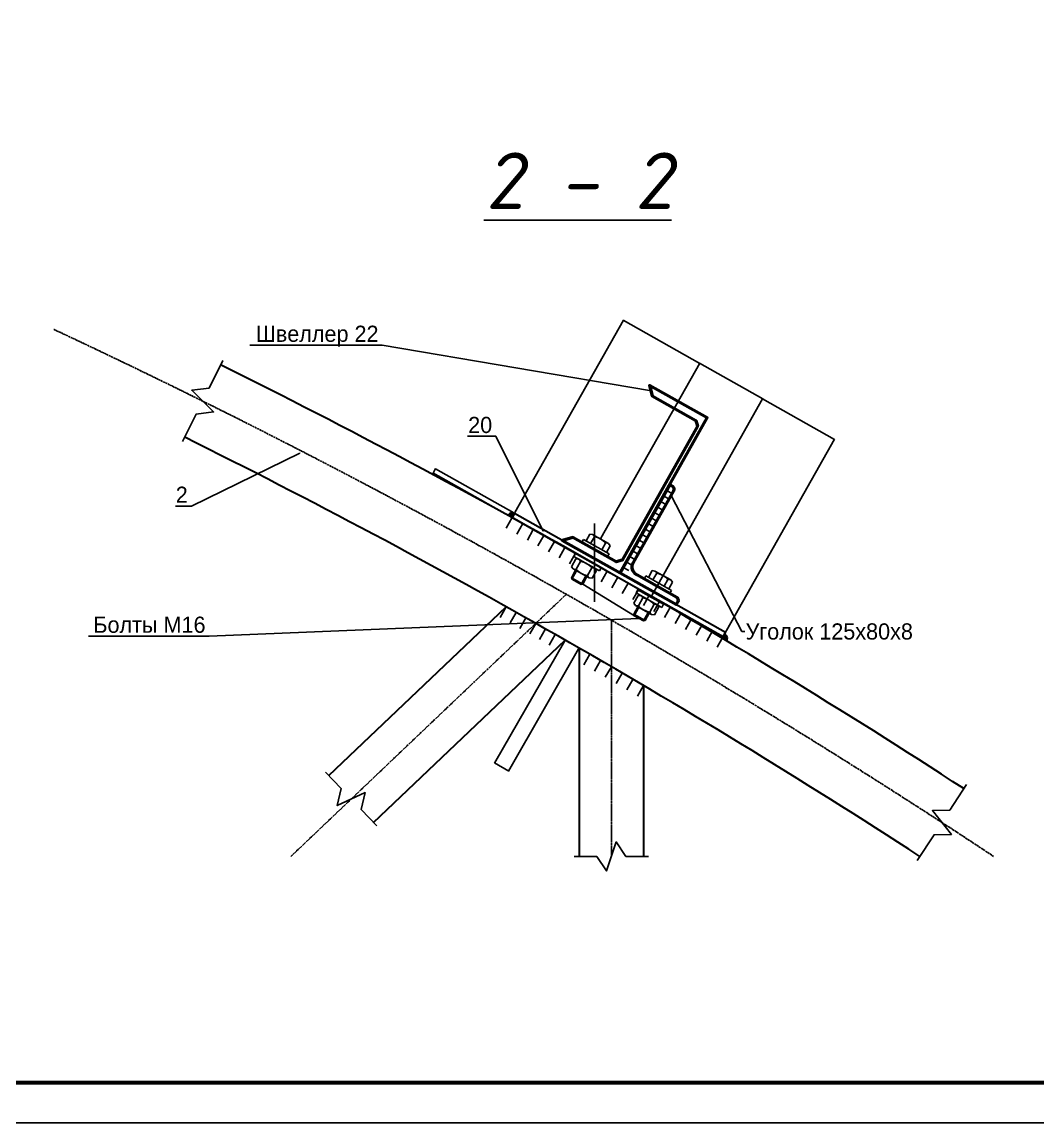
# Model space of a CAD drawing. Extents: x -483223 to 550073, y -164053 to -64662.
# Drawn here: x 369456 to 375747, y -164053 to -157239 of the extents above; entities that cross this region are included whole.
import ezdxf
from ezdxf import colors
from ezdxf.entities.mleader import LeaderData, LeaderLine
from ezdxf.enums import TextEntityAlignment as Align
from ezdxf.math import Vec2, Vec3

# ---------------------------------------------------------------- set-up
doc = ezdxf.new("R2010")
doc.units = 0
doc.header["$MEASUREMENT"] = 0
doc.linetypes.add('K5LT_AXLED', pattern=[16.25, 11.75, -1.5, 1.5, -1.5])
doc.layers.get('0').update_dxf_attribs({"color": 40, "linetype": 'CONTINUOUS'})
doc.layers.get('Defpoints').update_dxf_attribs({"linetype": 'CONTINUOUS'})
doc.layers.add('Размры', color=7, linetype='CONTINUOUS')
doc.styles.add('ГОСТ', font='isocpeur.ttf', dxfattribs={"oblique": 10})
doc.dimstyles.new('10', dxfattribs={"dimtxt": 3, "dimasz": 1.5, "dimexe": 1, "dimexo": 5, "dimgap": 1, "dimtad": 1, "dimdec": 0, "dimlfac": 10, "dimzin": 0, "dimdsep": 46, "dimtxsty": 'ГОСТ', "dimblk": 'ARCHTICK', "dimcen": 0.09, "dimdle": 1, "dimadec": 0, "dimazin": 0, "dimtfac": 1, "dimtdec": 0, "dimtofl": 0, "dimtmove": 0, "dimatfit": 3, "dimfxl": 0.18, "dimtolj": 1, "dimtzin": 0, "dimarcsym": 0})

# ---------------------------------------------------------------- blocks, each defined once
blk = doc.blocks.new('_ArchTick')
at = {"color": 0, "linetype": 'ByBlock', "const_width": 0.15}
blk.add_lwpolyline([(-0.5, -0.5), (0.5, 0.5)], dxfattribs=at)
blk = doc.blocks.new('*D503')
at = {"layer": 'Defpoints', "color": 0, "transparency": 16777216}
for p in [(374487.1, -159822.4), (373353.2, -160792.3), (373798.2, -161043.4)]:
    blk.add_point(p, dxfattribs=at)
at = {"layer": 'Размры', "color": 0, "lineweight": -2, "transparency": 16777216}
for p, q in [((373355.7, -160787.9), (374042.5, -159570.4)), ((374041.2, -159570.8), (374488, -159822.9)), ((373800.7, -161039), (374487.6, -159821.5))]:
    blk.add_line(p, q, dxfattribs=at)
at = {"layer": 'Размры', "color": 0, "lineweight": -2, "transparency": 16777216, "xscale": 1.5, "yscale": 1.5, "zscale": 1.5}
for p, rotation in [((374042, -159571.3), 150.5693597589796), ((374487.1, -159822.4), 330.5693597589796)]:
    blk.add_blockref('_ArchTick', p, dxfattribs=dict(at, rotation=rotation))
at = {"layer": 'Размры', "color": 0, "transparency": 16777216, "insert": (374265.8, -159694.7), "char_height": 3, "attachment_point": 5, "rotation": 330.56936, "style": 'ГОСТ'}
blk.add_mtext('\\A1;95', dxfattribs=at)
blk = doc.blocks.new('*D551')
at = {"layer": 'Defpoints', "color": 0, "transparency": 16777216}
for p in [(373652.3, -159351.4), (373038.9, -160438.7), (373353.2, -160792.3)]:
    blk.add_point(p, dxfattribs=at)
at = {"layer": 'Размры', "color": 0, "lineweight": -2, "transparency": 16777216}
for p, q in [((373041.3, -160434.4), (373652.8, -159350.5)), ((374042.9, -159571.8), (373651.4, -159350.9)), ((373355.7, -160787.9), (374042.5, -159570.4))]:
    blk.add_line(p, q, dxfattribs=at)
at = {"layer": 'Размры', "color": 0, "lineweight": -2, "transparency": 16777216, "xscale": 1.5, "yscale": 1.5, "zscale": 1.5}
for p, rotation in [((373652.3, -159351.4), 150.5693597564332), ((374042, -159571.3), 330.5693597564332)]:
    blk.add_blockref('_ArchTick', p, dxfattribs=dict(at, rotation=rotation))
at = {"layer": 'Размры', "color": 0, "transparency": 16777216, "insert": (373848.4, -159459.2), "char_height": 3, "attachment_point": 5, "rotation": 330.56936, "style": 'ГОСТ'}
blk.add_mtext('\\A1;95', dxfattribs=at)
blk = doc.blocks.new('*D552')
at = {"layer": 'Defpoints', "color": 0, "transparency": 16777216}
for p in [(373180.7, -159085.3), (372506.6, -160280.2), (373038.9, -160438.7)]:
    blk.add_point(p, dxfattribs=at)
at = {"layer": 'Размры', "color": 0, "lineweight": -2, "transparency": 16777216}
for p, q in [((372509, -160275.8), (373181.2, -159084.5)), ((373653.2, -159351.9), (373179.8, -159084.8)), ((373041.3, -160434.4), (373652.8, -159350.5))]:
    blk.add_line(p, q, dxfattribs=at)
at = {"layer": 'Размры', "color": 0, "lineweight": -2, "transparency": 16777216, "xscale": 1.5, "yscale": 1.5, "zscale": 1.5}
for p, rotation in [((373180.7, -159085.3), 150.5693597564332), ((373652.3, -159351.4), 330.5693597564332)]:
    blk.add_blockref('_ArchTick', p, dxfattribs=dict(at, rotation=rotation))
at = {"layer": 'Размры', "color": 0, "transparency": 16777216, "insert": (373417.7, -159216.2), "char_height": 3, "attachment_point": 5, "rotation": 330.56936, "style": 'ГОСТ'}
blk.add_mtext('\\A1;110', dxfattribs=at)
blk = doc.blocks.new('*D553')
at = {"layer": 'Defpoints', "color": 0, "transparency": 16777216}
for p in [(372016.8, -160004.1), (372491.5, -160306.9), (372506.5, -160280.4)]:
    blk.add_point(p, dxfattribs=at)
at = {"layer": 'Размры', "color": 0, "lineweight": -2, "transparency": 16777216}
for p, q in [((372487.1, -160304.5), (372000.9, -160030.2)), ((372001.3, -160031.5), (372017.3, -160003.2)), ((372502.1, -160277.9), (372015.9, -160003.6))]:
    blk.add_line(p, q, dxfattribs=at)
at = {"layer": 'Размры', "color": 0, "lineweight": -2, "transparency": 16777216, "xscale": 1.5, "yscale": 1.5, "zscale": 1.5}
for p, rotation in [((372001.8, -160030.7), 240.5693597546605), ((372016.8, -160004.1), 60.56935975466053)]:
    blk.add_blockref('_ArchTick', p, dxfattribs=dict(at, rotation=rotation))
at = {"layer": 'Размры', "color": 0, "transparency": 16777216, "insert": (372007.1, -160016.2), "char_height": 3, "attachment_point": 5, "rotation": 60.56936, "style": 'ГОСТ'}
blk.add_mtext('\\A1;305', dxfattribs=at)
blk = doc.blocks.new('*D554')
at = {"layer": 'Defpoints', "color": 0, "transparency": 16777216}
for p in [(372819.2, -161064.4), (372905.6, -161113.9), (372469.8, -161875)]:
    blk.add_point(p, dxfattribs=at)
at = {"layer": 'Размры', "color": 0, "lineweight": -2, "transparency": 16777216}
for p, q in [((372816.7, -161068.8), (372382.8, -161826.4)), ((372903.1, -161118.3), (372469.3, -161875.9)), ((372382.5, -161825), (372470.7, -161875.5))]:
    blk.add_line(p, q, dxfattribs=at)
at = {"layer": 'Размры', "color": 0, "lineweight": -2, "transparency": 16777216, "xscale": 1.5, "yscale": 1.5, "zscale": 1.5}
for p, rotation in [((372383.3, -161825.5), 150.2036934149168), ((372469.8, -161875), 330.2036934149168)]:
    blk.add_blockref('_ArchTick', p, dxfattribs=dict(at, rotation=rotation))
at = {"layer": 'Размры', "color": 0, "transparency": 16777216, "insert": (372427.8, -161848.1), "char_height": 3, "attachment_point": 5, "rotation": 330.20369, "style": 'ГОСТ'}
blk.add_mtext('\\A1;996', dxfattribs=at)

msp = doc.modelspace()

# ---------------------------------------------------------------- hatches: boundary and pattern name
h = msp.add_hatch(color=256)
edge = h.paths.add_edge_path()
edge.add_line((372494.496, -160301.5635), (372506.4544, -160280.3672))
edge.add_arc((372490.4495, -160303.1648), 27.8547, 54.92951795, 156.97229834)
edge.add_line((372464.8144, -160292.2687), (372486.168, -160303.9437))
edge.add_line((372486.168, -160303.9437), (372494.496, -160301.5635))
h = msp.add_hatch(color=256)
edge = h.paths.add_edge_path()
edge.add_line((373795.6681, -161048.0732), (373807.6265, -161026.877))
edge.add_arc((373796.39, -161052.3647), 27.8547, -35.83357883, 66.20920156, ccw=False)
edge.add_line((373818.9724, -161068.6718), (373797.9373, -161056.4322))
edge.add_line((373797.9373, -161056.4322), (373795.6681, -161048.0732))

# ---------------------------------------------------------------- linework, layer by layer
for p, q in [((373466.8812, -160104.3596), (373501.7192, -160124.0143)), ((373428.4929, -160172.4026), (373463.331, -160192.0574)), ((373447.687, -160138.3811), (373482.5251, -160158.0359)), ((373390.1047, -160240.4457), (373424.9427, -160260.1005)), ((373409.2988, -160206.4241), (373444.1368, -160226.0789)), ((372491.8207, -160306.3054), (372454.968, -160371.6267)), ((373351.7164, -160308.4887), (373386.5545, -160328.1435)), ((373370.9105, -160274.4672), (373405.7486, -160294.122)), ((372557.1421, -160343.1581), (372520.2893, -160408.4794)), ((372622.4634, -160380.0108), (372585.6107, -160445.3322)), ((373001.4873, -160827.5742), (373001.4873, -160342.6288)), ((373313.3282, -160376.5318), (373348.1662, -160396.1866)), ((373332.5223, -160342.5103), (373367.3603, -160362.165)), ((372687.7847, -160416.8635), (372650.932, -160482.1849)), ((372753.1061, -160453.7163), (372716.2533, -160519.0376)), ((372932.9188, -160441.7321), (372922.2315, -160460.7535)), ((372922.2315, -160460.7535), (373080.7431, -160549.8149)), ((372932.9188, -160441.7321), (373091.4304, -160530.7935)), ((372972.1683, -160408.994), (372948.77, -160450.6383)), ((372989.7545, -160411.1003), (372972.1683, -160408.994)), ((373000.7004, -160425.025), (372977.3021, -160466.6693)), ((373088.0316, -160466.3184), (372989.7545, -160411.1003)), ((373070.4455, -160464.212), (373047.0472, -160505.8563)), ((373088.0316, -160466.3184), (373098.9775, -160480.2431)), ((373274.9399, -160444.5749), (373309.778, -160464.2296)), ((373294.134, -160410.5533), (373328.9721, -160430.2081)), ((372818.4274, -160490.569), (372781.5747, -160555.8903)), ((372883.7487, -160527.4217), (372846.896, -160592.743)), ((372884.553, -160528.0589), (372873.8656, -160547.0803)), ((372884.553, -160528.0589), (373043.0646, -160617.1203)), ((373098.9775, -160480.2431), (373075.5793, -160521.8874)), ((373091.4304, -160530.7935), (373080.7431, -160549.8149)), ((373236.5517, -160512.6179), (373271.3897, -160532.2727)), ((373255.7458, -160478.5964), (373290.5838, -160498.2512)), ((372886.3966, -160561.8957), (372859.1936, -160610.3117)), ((372870.1395, -160624.2364), (372859.1936, -160610.3117)), ((372873.8656, -160547.0803), (373032.3772, -160636.1417)), ((372903.9828, -160564.002), (372886.3966, -160561.8957)), ((372914.9287, -160577.9267), (372887.7257, -160626.3427)), ((372903.9828, -160564.002), (372918.2489, -160572.0175)), ((373198.1634, -160580.661), (373233.0015, -160600.3158)), ((373217.3576, -160546.6394), (373252.1956, -160566.2942)), ((372884.4055, -160632.2519), (372858.385, -160678.5633)), ((372858.385, -160678.5633), (372861.163, -160688.4662)), ((372858.385, -160678.5633), (372928.1301, -160717.7503)), ((372861.163, -160688.4662), (372890.746, -160635.8144)), ((372870.1395, -160624.2364), (372968.4167, -160679.4545)), ((372918.2272, -160720.5283), (372947.8102, -160667.8765)), ((372954.1506, -160671.4389), (372928.1301, -160717.7503)), ((372968.4167, -160679.4545), (372954.1506, -160671.4389)), ((372984.6738, -160617.1137), (372957.4708, -160665.5297)), ((373013.2059, -160633.1448), (372986.0029, -160681.5608)), ((373002.26, -160619.2201), (372987.994, -160611.2045)), ((373002.26, -160619.2201), (373013.2059, -160633.1448)), ((373043.0646, -160617.1203), (373032.3772, -160636.1417)), ((373079.7128, -160637.9799), (373042.86, -160703.3012)), ((373145.0341, -160674.8326), (373108.1814, -160740.1539)), ((373159.7752, -160648.704), (373194.6132, -160668.3588)), ((373178.9693, -160614.6825), (373213.8073, -160634.3373)), ((373318.8011, -160667.6284), (373308.1138, -160686.6498)), ((373318.8011, -160667.6284), (373477.3127, -160756.6898)), ((373358.0506, -160634.8902), (373334.6523, -160676.5345)), ((373375.6367, -160636.9966), (373358.0506, -160634.8902)), ((373386.5826, -160650.9213), (373363.1844, -160692.5656)), ((373473.9139, -160692.2146), (373375.6367, -160636.9966)), ((372861.163, -160688.4662), (372918.2272, -160720.5283)), ((372918.2272, -160720.5283), (372928.1301, -160717.7503)), ((372968.4167, -160679.4545), (372986.0029, -160681.5608)), ((373210.3554, -160711.6853), (373173.5027, -160777.0066)), ((373308.1138, -160686.6498), (373466.6253, -160775.7112)), ((373456.3277, -160690.1083), (373432.9295, -160731.7526)), ((373484.8598, -160706.1394), (373461.4616, -160747.7836)), ((373473.9139, -160692.2146), (373484.8598, -160706.1394)), ((373275.6768, -160748.538), (373238.824, -160813.8593)), ((373272.2789, -160787.7919), (373245.0759, -160836.208)), ((373270.4353, -160753.9552), (373259.7479, -160772.9766)), ((373259.7479, -160772.9766), (373418.2595, -160862.038)), ((373270.4353, -160753.9552), (373428.9469, -160843.0166)), ((373289.8651, -160789.8983), (373272.2789, -160787.7919)), ((373300.811, -160803.823), (373273.608, -160852.239)), ((373289.8651, -160789.8983), (373304.1311, -160797.9138)), ((373340.9981, -160785.3907), (373304.1454, -160850.7121)), ((373477.3127, -160756.6898), (373466.6253, -160775.7112)), ((372455.0837, -160858.6841), (372418.1866, -160923.9803)), ((373270.2878, -160858.1482), (373244.2673, -160904.4596)), ((373256.0218, -160850.1327), (373245.0759, -160836.208)), ((373247.0453, -160914.3625), (373276.6283, -160861.7106)), ((373256.0218, -160850.1327), (373354.299, -160905.3507)), ((373370.5561, -160843.01), (373343.3531, -160891.426)), ((373406.3194, -160822.2434), (373369.4667, -160887.5648)), ((373399.0882, -160859.041), (373371.8851, -160907.4571)), ((373388.1423, -160845.1163), (373373.8762, -160837.1008)), ((373388.1423, -160845.1163), (373399.0882, -160859.041)), ((373428.9469, -160843.0166), (373418.2595, -160862.038)), ((373471.6408, -160859.0962), (373434.7881, -160924.4175)), ((372515.7623, -160892.9719), (372478.8651, -160958.2681)), ((372576.4408, -160927.2597), (372539.5436, -160992.556)), ((373244.2673, -160904.4596), (373247.0453, -160914.3625)), ((373244.2673, -160904.4596), (373314.0124, -160943.6466)), ((373247.0453, -160914.3625), (373304.1095, -160946.4246)), ((373304.1095, -160946.4246), (373333.6925, -160893.7727)), ((373304.1095, -160946.4246), (373314.0124, -160943.6466)), ((373340.0329, -160897.3352), (373314.0124, -160943.6466)), ((373354.299, -160905.3507), (373340.0329, -160897.3352)), ((373354.299, -160905.3507), (373371.8851, -160907.4571)), ((373536.9621, -160895.9489), (373500.1094, -160961.2702)), ((373602.2835, -160932.8016), (373565.4307, -160998.1229)), ((372637.1194, -160961.5476), (372600.2222, -161026.8438)), ((372697.7979, -160995.8354), (372660.9007, -161061.1316)), ((373667.6048, -160969.6543), (373630.7521, -161034.9757)), ((373732.9261, -161006.507), (373696.0734, -161071.8284)), ((372758.4764, -161030.1232), (372721.5793, -161095.4195)), ((373798.2475, -161043.3598), (373761.3947, -161108.6811)), ((372972.2761, -161152.6412), (372934.6051, -161217.4941)), ((373038.9428, -161191.3658), (373001.2717, -161256.2187)), ((373105.6095, -161230.0905), (373067.9384, -161294.9433)), ((373172.2761, -161268.8151), (373134.6051, -161333.668)), ((373238.9428, -161307.5397), (373201.2717, -161372.3926)), ((373305.6095, -161346.2644), (373267.9384, -161411.1172))]:
    msp.add_line(p, q)
at = {"linetype": 'K5LT_AXLED'}
for p, q in [((371121.7636, -162403.3611), (372823.4119, -160784.296)), ((373105.6095, -160940.561), (373105.6095, -162403.3611))]:
    msp.add_line(p, q, dxfattribs=at)
at = {"lineweight": 30}
for p, q in [((371356.8926, -161903.5786), (372455.0837, -160858.6841)), ((371632.616, -162193.3658), (372819.155, -161064.411)), ((372905.6095, -161113.9166), (372905.6095, -162403.3611)), ((373305.6095, -161346.2644), (373305.6095, -162403.3611))]:
    msp.add_line(p, q, dxfattribs=at)
msp.add_lwpolyline([(362447.761, -164053.3584), (404497.761, -164053.3584), (404497.761, -134353.3584), (362447.761, -134353.3584)], close=True)
at = {"lineweight": 60}
msp.add_lwpolyline([(363447.761, -163803.3584), (404247.761, -163803.3584), (404247.761, -134603.3584), (363447.761, -134603.3584)], close=True, dxfattribs=at)
for points in [[(370450.7056, -159836.4283), (370535.0848, -159666.1928), (370642.3688, -159652.4033), (370507.7391, -159518.7064), (370615.0231, -159504.917), (370699.4023, -159334.6814)], [(371653.2952, -162215.0998), (371556.792, -162113.6743), (371580.6356, -162008.1685), (371408.8729, -162088.7759), (371432.7165, -161983.2701), (371336.2133, -161881.8446)], [(375000.0844, -162428.5268), (375103.5116, -162269.1442), (375211.6699, -162267.8047), (375093.3371, -162119.4897), (375201.4953, -162118.1502), (375304.9226, -161958.7676)], [(373335.6095, -162403.3611), (373195.6095, -162403.3611), (373135.6095, -162313.3611), (373075.6095, -162493.3611), (373015.6095, -162403.3611), (372875.6095, -162403.3611)]]:
    msp.add_lwpolyline(points)
at = {"lineweight": 50}
msp.add_lwpolyline([(373159.7752, -160648.704), (373698.5966, -159689.709), (373341.153, -159488.8756), (373359.2968, -159553.554), (373628.2514, -159704.6689), (373638.5647, -159741.4335), (373172.7291, -160570.5283), (373135.9645, -160580.8417), (372867.01, -160429.7267), (372802.3316, -160447.8706)], close=True, dxfattribs=at)
msp.add_lwpolyline([(373159.7752, -160648.704), (373508.1556, -160845.2519), (373518.5972, -160826.7442, 0.414213562), (373511.4801, -160801.2006), (373263.259, -160661.1603, -0.414213562), (373241.9075, -160584.5298), (373492.506, -160140.3447, 0.414213562), (373485.3889, -160114.8012), (373466.8812, -160104.3596)], format="xyb", close=True, dxfattribs=at)
for points in [[(372494.496, -160301.5635), (372506.4544, -160280.3672, 0.477204685), (372464.8144, -160292.2687), (372486.168, -160303.9437), (372494.496, -160301.5635, 0)], [(373795.6681, -161048.0732), (373807.6265, -161026.877, -0.477204685), (373818.9724, -161068.6718), (373797.9373, -161056.4322), (373795.6681, -161048.0732, 0)]]:
    msp.add_lwpolyline(points, format="xyb")
at = {"lineweight": 30}
msp.add_lwpolyline([(372491.8207, -160306.3054), (373798.2475, -161043.3598), (373812.9886, -161017.2312), (372506.5618, -160280.1768)], close=True, dxfattribs=at)
at = {"linetype": 'K5LT_AXLED'}
msp.add_arc((350297.7623, -200495.1012), 45659.1671, 56.53914353, 64.91940871, dxfattribs=at)
at = {"lineweight": 30}
for radius in [45909.1671, 45409.1671]:
    msp.add_arc((350297.7623, -200495.1012), radius, 57.01948425, 63.63415083, dxfattribs=at)
for centre, radius, start, end in [((372978.4188, -160431.2755), 23.1417, 15.67008958, 60.67008959), ((372979.4183, -160544.5625), 121.4172, 60.67008959, 79.90503127), ((372979.4183, -160544.5625), 121.4172, 41.43514789, 60.67008959), ((373076.696, -160486.4936), 23.1417, 60.67008959, 105.67008958), ((372892.6472, -160584.1772), 23.1417, 15.67008958, 60.67008959), ((372893.6467, -160697.4642), 121.4172, 60.67008959, 79.90503127), ((372893.6467, -160697.4642), 121.4172, 41.43514789, 60.67008959), ((372881.4752, -160604.0612), 23.1417, 240.67008959, 285.67008958), ((372978.7528, -160545.9922), 121.4172, 221.43514789, 240.67008959), ((372978.7528, -160545.9922), 121.4172, 240.67008959, 259.90503127), ((372979.7523, -160659.2792), 23.1417, 195.67008958, 240.67008959), ((372990.9243, -160639.3953), 23.1417, 60.67008959, 105.67008958), ((373364.3011, -160657.1718), 23.1417, 15.67008958, 60.67008959), ((373365.3006, -160770.4588), 121.4172, 60.67008959, 79.90503127), ((373365.3006, -160770.4588), 121.4172, 41.43514789, 60.67008959), ((373462.5783, -160712.3899), 23.1417, 60.67008959, 105.67008958), ((373278.5294, -160810.0735), 23.1417, 15.67008958, 60.67008959), ((373279.529, -160923.3605), 121.4172, 60.67008959, 79.90503127), ((373267.3574, -160829.9574), 23.1417, 240.67008959, 285.67008958), ((373364.6351, -160771.8885), 121.4172, 221.43514789, 240.67008959), ((373364.6351, -160771.8885), 121.4172, 240.67008959, 259.90503127), ((373279.529, -160923.3605), 121.4172, 41.43514789, 60.67008959), ((373376.8066, -160865.2916), 23.1417, 60.67008959, 105.67008958), ((373365.6346, -160885.1755), 23.1417, 195.67008958, 240.67008959)]:
    msp.add_arc(centre, radius, start, end)

# ---------------------------------------------------------------- texts
at = {"style": 'ГОСТ', "oblique": 10}
msp.add_text('%%U2 - 2', height=350, dxfattribs=at).set_placement((372909.472, -158396.4038), align=Align.CENTER)

# ---------------------------------------------------------------- dimensions: what is measured, and where the dimension line sits
at = {"layer": 'Размры'}
for base, p1, p2, text, picture, middle in [((373180.6681, -159085.3253), (373038.8931, -160438.7093), (372506.5618, -160280.1768), '110', '*D552', (373417.7208, -159216.1942)), ((373652.3166, -159351.4179), (373353.1964, -160792.2727), (373038.8931, -160438.7093), '95', '*D551', (373848.4086, -159459.1779))]:
    dim = msp.add_linear_dim(base=base, p1=p1, p2=p2, angle=150.56935976, text=text, dimstyle='10', override={"dimtmove": 1}, dxfattribs=at)
    dim.commit()
    dim.dimension.update_dxf_attribs({"geometry": picture, "text_midpoint": middle})
dim = msp.add_aligned_dim(p1=(373353.1964, -160792.2727), p2=(373798.2475, -161043.3598), distance=1401.8927, text='95', dimstyle='10', dxfattribs=at)
dim.commit()
dim.dimension.update_dxf_attribs({"geometry": '*D503', "text_midpoint": (374265.7978, -159694.6588)})
dim = msp.add_aligned_dim(p1=(372491.4787, -160306.9117), p2=(372506.4544, -160280.3672), distance=562.225, dimstyle='10', dxfattribs=at)
dim.commit()
dim.dimension.update_dxf_attribs({"geometry": '*D553', "text_midpoint": (372007.1186, -160016.1508)})
dim = msp.add_linear_dim(base=(372469.7948, -161875.0056), p1=(372819.155, -161064.411), p2=(372905.6095, -161113.9166), angle=330.20369341, dimstyle='10', dxfattribs=at)
dim.commit()
dim.dimension.update_dxf_attribs({"geometry": '*D554', "text_midpoint": (372426.5676, -161850.2528), "dimtype": 161})

# ---------------------------------------------------------------- leaders
ml = msp.add_multileader_mtext('Standard')
ml.set_content('Швеллер 22', color=256)
ml.set_leader_properties()
ml.build(insert=Vec2(0, 0))
ml.multileader.update_dxf_attribs({"text_right_attachment_type": 6, "dogleg_length": 0.36, "arrow_head_size": 9})
ctx = ml.context
ctx.base_point, ctx.char_height, ctx.arrow_head_size, ctx.landing_gap_size, ctx.plane_origin = Vec3(370659.5192, -159168.6474), 100, 9, 4.5, Vec3(373068.4974, -159959.2711)
ctx.right_attachment, ctx.text_align_type = 6, 2
notes = []
notes.append((ctx, [(0, (1, 1, 0), (371686.5192, -159238.6474), (-1, 0), 18, [(0, [(373350.2249, -159521.2148)], 0, [])])]))
ctx.mtext.insert, ctx.mtext.alignment, ctx.mtext.flow_direction = Vec3(371664.0192, -159118.6474), 3, 5
ml = msp.add_multileader_mtext('Standard')
ml.set_content('20', color=256)
ml.set_leader_properties()
ml.build(insert=Vec2(0, 0))
ml.multileader.update_dxf_attribs({"text_right_attachment_type": 6, "dogleg_length": 0.36, "arrow_head_size": 9})
ctx = ml.context
ctx.base_point, ctx.char_height, ctx.arrow_head_size, ctx.landing_gap_size, ctx.plane_origin = Vec3(372213.3494, -159733.0356), 100, 9, 4.5, Vec3(373369.942, -159260.9864)
ctx.right_attachment, ctx.text_align_type = 6, 2
notes.append((ctx, [(0, (1, 1, 0), (372390.3494, -159803.0356), (-1, 0), 18, [(0, [(372687.7847, -160399.4919)], 0, [])])]))
ctx.mtext.insert, ctx.mtext.alignment, ctx.mtext.flow_direction = Vec3(372367.8494, -159683.0356), 3, 5
ml = msp.add_multileader_mtext('Standard')
ml.set_content('2', color=256)
ml.set_leader_properties()
ml.build(insert=Vec2(0, 0))
ml.multileader.update_dxf_attribs({"text_right_attachment_type": 6, "dogleg_length": 0.36, "arrow_head_size": 9})
ctx = ml.context
ctx.base_point, ctx.char_height, ctx.arrow_head_size, ctx.landing_gap_size, ctx.plane_origin = Vec3(370411.658, -160164.9609), 100, 9, 4.5, Vec3(371185.5762, -159904.0986)
ctx.right_attachment, ctx.text_align_type = 6, 2
notes.append((ctx, [(0, (1, 1, 0), (370505.3247, -160234.9609), (-1, 0), 18, [(0, [(371185.5762, -159904.0986)], 0, [])])]))
ctx.mtext.insert, ctx.mtext.alignment, ctx.mtext.flow_direction = Vec3(370482.8247, -160114.9609), 3, 5
ml = msp.add_multileader_mtext('Standard')
ml.set_content('Уголок 125х80х8', color=256)
ml.set_leader_properties()
ml.build(insert=Vec2(0, 0))
ml.multileader.update_dxf_attribs({"text_right_attachment_type": 6, "dogleg_length": 0.36, "arrow_head_size": 9})
ctx = ml.context
ctx.base_point, ctx.char_height, ctx.arrow_head_size, ctx.landing_gap_size, ctx.plane_origin = Vec3(373932.3075, -161011.0679), 100, 9, 4.5, Vec3(373473.5474, -160166.2198)
ctx.right_attachment = 6
notes.append((ctx, [(1, (1, 1, 0), (373914.3075, -161011.0679), (1, 0), 18, [(0, [(373473.5474, -160166.2198)], 0, [])])]))
ctx.mtext.insert, ctx.mtext.flow_direction = Vec3(373936.8075, -160961.0679), 5
ml = msp.add_multileader_mtext('Standard')
ml.set_content('Болты М16', color=256)
ml.set_leader_properties()
ml.build(insert=Vec2(0, 0))
ml.multileader.update_dxf_attribs({"text_right_attachment_type": 6, "dogleg_length": 0.36, "arrow_head_size": 9})
ctx = ml.context
ctx.base_point, ctx.char_height, ctx.arrow_head_size, ctx.landing_gap_size, ctx.plane_origin = Vec3(369754.9667, -160969.4885), 100, 9, 4.5, Vec3(372921.7896, -160714.1878)
ctx.right_attachment, ctx.text_align_type = 6, 2
notes.append((ctx, [(0, (1, 1, 0), (370615.3, -161039.4885), (-1, 0), 18, [(1, [(372921.7896, -160714.1878), (373275.5774, -160930.3935)], 0, [])])]))
ctx.mtext.insert, ctx.mtext.alignment, ctx.mtext.flow_direction = Vec3(370592.8, -160919.4885), 3, 5
for ctx, leaders in notes:
    for number, flags, end, landing, length, lines in leaders:
        leader = LeaderData()
        leader.index, (leader.has_last_leader_line, leader.has_dogleg_vector, leader.attachment_direction) = number, flags
        leader.last_leader_point, leader.dogleg_vector, leader.dogleg_length = Vec3(end), Vec3(landing), length
        for number, points, colour, breaks in lines:
            line = LeaderLine()
            line.index, line.vertices, line.color, line.breaks = number, Vec3.list(points), colors.encode_raw_color(colour), breaks
            leader.lines.append(line)
        ctx.leaders.append(leader)

doc.saveas('drawing.dxf')
